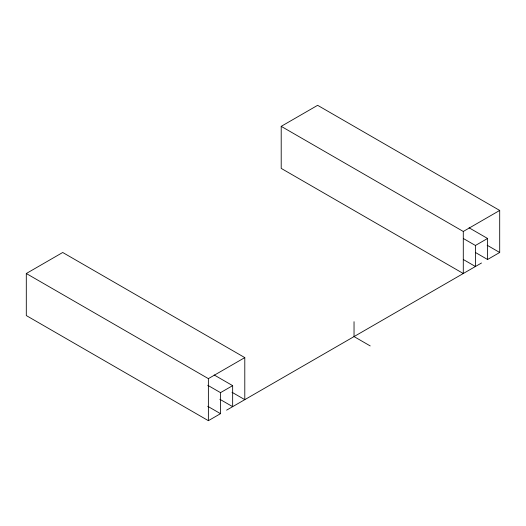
<?xml version="1.0" encoding="UTF-8"?>
<svg xmlns="http://www.w3.org/2000/svg" width="526" height="526" viewBox="0 0 526 526"><rect width="100%" height="100%" fill="white"/><g stroke="black" fill="none" stroke-linecap="round" stroke-linejoin="round"><path stroke-width="0.79" d="M207.711 385.256L220.512 392.652L220.512 413.673L208.375 420.682L26.3 315.561L26.3 273.513L62.712 252.487L244.794 357.608L244.794 399.655L231.992 392.264M281.206 126.345L463.288 231.466L463.288 273.513L281.206 168.392L281.206 126.345L317.625 105.318L499.7 210.439L499.7 252.487L487.563 259.496L475.471 252.513M26.3 273.513L208.375 378.635L244.794 357.608M463.288 231.466L499.7 210.439M220.512 392.652L232.656 385.643L232.656 406.664L219.848 399.273M463.334 238.502L475.425 245.478L487.563 238.469L487.563 259.496M226.588 410.168L481.494 263M469.067 227.797L487.563 238.469M487.175 245.254L499.7 252.487M463.334 259.522L475.425 266.504L475.425 245.478M370.205 345.917L354.037 336.587L354.037 321.702M214.161 374.966L232.656 385.643M207.711 406.282L220.512 413.673M208.375 378.635L208.375 420.682"/></g></svg>
